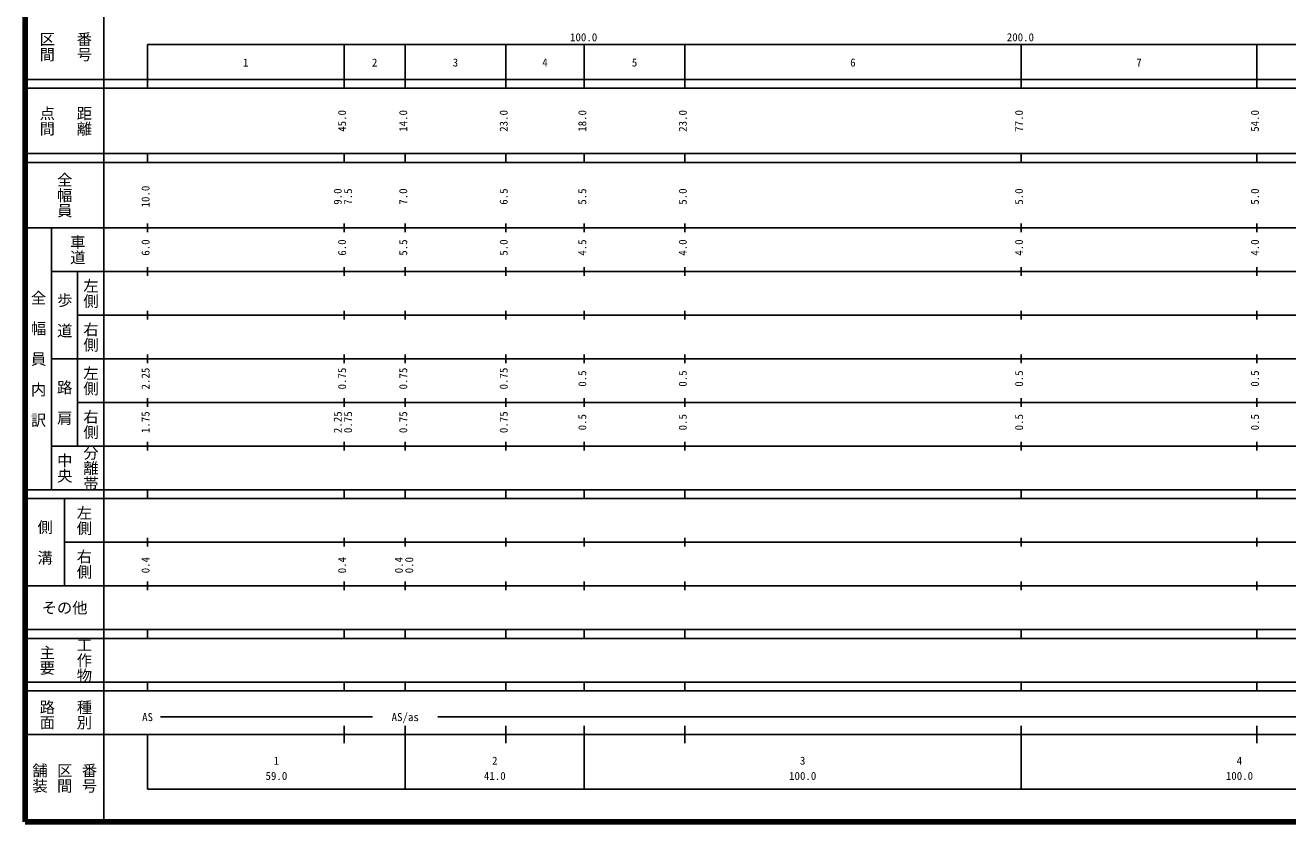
# Model space of a CAD drawing. Units: millimetres, scale not verified. Extents: x 40000 to 680000, y 20000 to 380000.
# Drawn here: x 40000 to 329058, y 20000 to 202409 of the extents above; entities that cross this region are included whole.
import ezdxf
from ezdxf.enums import TextEntityAlignment as Align

# ---------------------------------------------------------------- set-up
doc = ezdxf.new("R2010")
doc.units = ezdxf.units.MM
doc.header["$LTSCALE"] = 1000
doc.layers.add('M-TTL', color=2, linetype='Continuous', lineweight=140)
doc.layers.add('M-TTL-BAND', color=7, linetype='Continuous', lineweight=25)
doc.styles.add('@ＭＳ ゴシック', font='')
doc.styles.add('ＭＳ ゴシック', font='')
doc.styles.get('@ＭＳ ゴシック').set_extended_font_data('@MS Gothic')
doc.styles.get('ＭＳ ゴシック').set_extended_font_data('MS Gothic')

msp = doc.modelspace()

# ---------------------------------------------------------------- linework, layer by layer
at = {"layer": 'M-TTL'}
for p, q in [((40000, 380000), (40000, 20000)), ((40000, 20000), (680000, 20000))]:
    msp.add_line(p, q, dxfattribs=at)
at = {"layer": 'M-TTL-BAND'}
for p, q in [((58000, 370000), (58000, 20000)), ((68000, 198000), (579000, 198000)), ((68000, 198000), (68000, 188000)), ((113000, 188000), (113000, 198000)), ((127000, 188000), (127000, 198000)), ((150000, 188000), (150000, 198000)), ((168000, 188000), (168000, 198000)), ((191000, 188000), (191000, 198000)), ((268000, 188000), (268000, 198000)), ((322000, 188000), (322000, 198000)), ((40000, 190000), (579000, 190000)), ((40000, 188000), (579000, 188000)), ((40000, 173000), (579000, 173000)), ((40000, 171000), (579000, 171000)), ((68000, 171000), (68000, 173000)), ((113000, 171000), (113000, 173000)), ((127000, 171000), (127000, 173000)), ((150000, 171000), (150000, 173000)), ((168000, 171000), (168000, 173000)), ((191000, 171000), (191000, 173000)), ((268000, 171000), (268000, 173000)), ((322000, 171000), (322000, 173000)), ((68000, 155000), (68000, 157000)), ((113000, 155000), (113000, 157000)), ((127000, 155000), (127000, 157000)), ((150000, 155000), (150000, 157000)), ((168000, 155000), (168000, 157000)), ((191000, 155000), (191000, 157000)), ((268000, 155000), (268000, 157000)), ((322000, 155000), (322000, 157000)), ((40000, 156000), (579000, 156000)), ((46000, 96000), (46000, 156000)), ((46000, 146000), (579000, 146000)), ((52000, 146000), (52000, 106000)), ((68000, 145000), (68000, 147000)), ((113000, 145000), (113000, 147000)), ((127000, 145000), (127000, 147000)), ((150000, 145000), (150000, 147000)), ((168000, 145000), (168000, 147000)), ((191000, 145000), (191000, 147000)), ((268000, 145000), (268000, 147000)), ((322000, 145000), (322000, 147000)), ((52000, 136000), (579000, 136000)), ((68000, 135000), (68000, 137000)), ((113000, 135000), (113000, 137000)), ((127000, 135000), (127000, 137000)), ((150000, 135000), (150000, 137000)), ((168000, 135000), (168000, 137000)), ((191000, 135000), (191000, 137000)), ((268000, 135000), (268000, 137000)), ((322000, 135000), (322000, 137000)), ((46000, 126000), (579000, 126000)), ((68000, 125000), (68000, 127000)), ((113000, 125000), (113000, 127000)), ((127000, 125000), (127000, 127000)), ((150000, 125000), (150000, 127000)), ((168000, 125000), (168000, 127000)), ((191000, 125000), (191000, 127000)), ((268000, 125000), (268000, 127000)), ((322000, 125000), (322000, 127000)), ((52000, 116000), (579000, 116000)), ((68000, 115000), (68000, 117000)), ((113000, 115000), (113000, 117000)), ((127000, 115000), (127000, 117000)), ((150000, 115000), (150000, 117000)), ((168000, 115000), (168000, 117000)), ((191000, 115000), (191000, 117000)), ((268000, 115000), (268000, 117000)), ((322000, 115000), (322000, 117000)), ((68000, 105000), (68000, 107000)), ((113000, 105000), (113000, 107000)), ((127000, 105000), (127000, 107000)), ((150000, 105000), (150000, 107000)), ((168000, 105000), (168000, 107000)), ((191000, 105000), (191000, 107000)), ((268000, 105000), (268000, 107000)), ((322000, 105000), (322000, 107000)), ((46000, 106000), (579000, 106000)), ((40000, 96000), (579000, 96000)), ((68000, 94000), (68000, 96000)), ((113000, 94000), (113000, 96000)), ((127000, 94000), (127000, 96000)), ((150000, 94000), (150000, 96000)), ((168000, 94000), (168000, 96000)), ((191000, 94000), (191000, 96000)), ((268000, 94000), (268000, 96000)), ((322000, 94000), (322000, 96000)), ((40000, 94000), (579000, 94000)), ((49000, 94000), (49000, 74000)), ((49000, 84000), (579000, 84000)), ((68000, 83000), (68000, 85000)), ((113000, 83000), (113000, 85000)), ((127000, 83000), (127000, 85000)), ((150000, 83000), (150000, 85000)), ((168000, 83000), (168000, 85000)), ((191000, 83000), (191000, 85000)), ((268000, 83000), (268000, 85000)), ((322000, 83000), (322000, 85000)), ((40000, 74000), (579000, 74000)), ((68000, 73000), (68000, 75000)), ((113000, 73000), (113000, 75000)), ((127000, 73000), (127000, 75000)), ((150000, 73000), (150000, 75000)), ((168000, 73000), (168000, 75000)), ((191000, 73000), (191000, 75000)), ((268000, 73000), (268000, 75000)), ((322000, 73000), (322000, 75000)), ((40000, 64000), (579000, 64000)), ((68000, 62000), (68000, 64000)), ((113000, 62000), (113000, 64000)), ((127000, 62000), (127000, 64000)), ((150000, 62000), (150000, 64000)), ((168000, 62000), (168000, 64000)), ((191000, 62000), (191000, 64000)), ((268000, 62000), (268000, 64000)), ((322000, 62000), (322000, 64000)), ((40000, 62000), (579000, 62000)), ((40000, 52000), (579000, 52000)), ((40000, 50000), (579000, 50000)), ((68000, 50000), (68000, 52000)), ((113000, 50000), (113000, 52000)), ((127000, 50000), (127000, 52000)), ((150000, 50000), (150000, 52000)), ((168000, 50000), (168000, 52000)), ((191000, 50000), (191000, 52000)), ((268000, 50000), (268000, 52000)), ((322000, 50000), (322000, 52000)), ((71000, 44000), (119500, 44000)), ((134500, 44000), (565000, 44000)), ((113000, 38000), (113000, 42000)), ((127000, 27500), (127000, 42000)), ((150000, 38000), (150000, 42000)), ((168000, 27500), (168000, 42000)), ((191000, 38000), (191000, 42000)), ((268000, 27500), (268000, 42000)), ((322000, 38000), (322000, 42000)), ((40000, 40000), (579000, 40000)), ((68000, 40000), (68000, 27500)), ((68000, 27500), (579000, 27500))]:
    msp.add_line(p, q, dxfattribs=at)

# ---------------------------------------------------------------- texts
at = {"layer": 'M-TTL-BAND', "style": '@ＭＳ ゴシック'}
for s, p in [('区間', (45000, 197500)), ('番号', (53500, 197500)), ('点間', (45000, 180500)), ('距離', (53500, 180500)), ('全幅員', (49000, 163500)), ('車道', (52000, 151000)), ('左側', (55000, 141000)), ('全\u3000幅\u3000員\u3000内\u3000訳', (43000, 126000)), ('歩\u3000道', (49000, 136000)), ('右側', (55000, 131000)), ('左側', (55000, 121000)), ('路\u3000肩', (49000, 116000)), ('右側', (55000, 111000)), ('中央', (49000, 101000)), ('分離帯', (55000, 101000)), ('左側', (53500, 89000)), ('側\u3000溝', (44500, 84000)), ('右側', (53500, 79000)), ('工作物', (53500, 57000)), ('主要', (45000, 57000)), ('路面', (45000, 44500)), ('種別', (53500, 44500)), ('舗装', (43333, 30000)), ('区間', (49000, 30000)), ('番号', (54667, 30000))]:
    msp.add_text(s, height=2566, rotation=270, dxfattribs=at).set_placement(p, align=Align.MIDDLE_CENTER)
at = {"layer": 'M-TTL-BAND', "style": 'ＭＳ ゴシック'}
for s, p in [('100.0', (167844, 198195)), ('200.0', (267844, 198195)), ('1', (90500, 192405)), ('2', (120000, 192405)), ('3', (138500, 192405)), ('4', (159000, 192405)), ('5', (179500, 192405)), ('6', (229500, 192405)), ('7', (295000, 192405)), ('AS', (68000, 42500)), ('AS/as', (127000, 42500)), ('1', (97500, 32523)), ('2', (147500, 32523)), ('3', (218000, 32523)), ('4', (318000, 32523)), ('59.0', (97500, 29033)), ('41.0', (147500, 29033)), ('100.0', (218000, 29033)), ('100.0', (318000, 29033))]:
    msp.add_text(s, height=1833, dxfattribs=at).set_placement(p, align=Align.BOTTOM_CENTER)
for s, p in [('45.0', (114000, 180500)), ('14.0', (128000, 180500)), ('23.0', (151000, 180500)), ('18.0', (169000, 180500)), ('23.0', (192000, 180500)), ('77.0', (269000, 180500)), ('54.0', (323000, 180500)), ('10.0', (69000, 163174)), ('9.0', (113000, 163174)), ('7.5', (115370, 163174)), ('7.0', (128000, 163174)), ('6.5', (151000, 163174)), ('5.5', (169000, 163174)), ('5.0', (192000, 163174)), ('5.0', (269000, 163174)), ('5.0', (323000, 163174)), ('6.0', (69000, 151500)), ('6.0', (114000, 151500)), ('5.5', (128000, 151500)), ('5.0', (151000, 151500)), ('4.5', (169000, 151500)), ('4.0', (192000, 151500)), ('4.0', (269000, 151500)), ('4.0', (323000, 151500)), ('2.25', (69000, 121500)), ('0.75', (114000, 121500)), ('0.75', (128000, 121500)), ('0.75', (151000, 121500)), ('0.5', (169000, 121500)), ('0.5', (192000, 121500)), ('0.5', (269000, 121500)), ('0.5', (323000, 121500)), ('1.75', (69000, 111500)), ('2.25', (113000, 111500)), ('0.75', (115370, 111500)), ('0.75', (128000, 111500)), ('0.75', (151000, 111500)), ('0.5', (169000, 111500)), ('0.5', (192000, 111500)), ('0.5', (269000, 111500)), ('0.5', (323000, 111500)), ('0.4', (69000, 78764)), ('0.4', (114000, 78764)), ('0.4', (127000, 78764)), ('0.0', (129370, 78764))]:
    msp.add_text(s, height=1833, rotation=90, dxfattribs=at).set_placement(p, align=Align.BOTTOM_CENTER)
msp.add_text('その他', height=2566, dxfattribs=at).set_placement((49000, 69000), align=Align.MIDDLE_CENTER)

doc.saveas('drawing.dxf')
